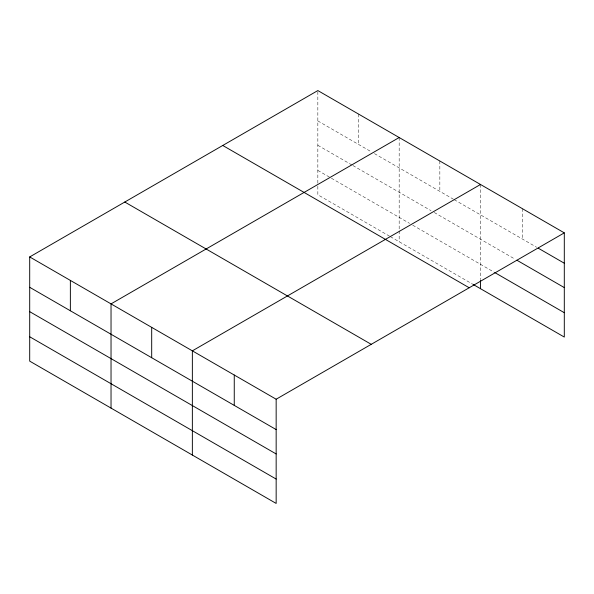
<?xml version="1.0" encoding="UTF-8"?>
<svg xmlns="http://www.w3.org/2000/svg" width="594" height="594" viewBox="0 0 594 594"><rect width="100%" height="100%" fill="white"/><g stroke="black" fill="none" stroke-linecap="round" stroke-linejoin="round"><path stroke-width="0.45" stroke-dasharray="2.97 2.23" d="M317.842 183.049L317.842 90.57M317.842 120.931L371.265 151.774M374.458 153.616L453.393 199.198M454.195 199.658L536.634 247.253M317.842 145.3L352.131 165.095M352.925 165.555L431.066 210.67M434.259 212.511L515.288 259.296M317.842 170.411L330.598 177.777M331.4 178.237L409.541 223.351M412.726 225.193L493.941 272.082M389.605 236.212L317.842 194.78L317.842 183.947M390.399 236.672L473.329 284.548M522.401 208.672L522.401 239.033M480.501 184.489L480.501 279.663M439.842 161.011L439.842 191.372M399.175 137.533L399.175 230.004M399.175 230.903L399.175 241.736M358.509 114.055L358.509 144.409"/><path stroke-width="0.89" d="M564.3 232.863L317.842 90.57L29.7 256.935L29.7 361.137L276.158 503.43L276.158 399.22L564.3 232.863L564.3 337.065L473.329 284.548M399.175 137.533L111.033 303.89L111.033 408.093M480.501 184.489L192.359 350.846L192.359 455.049M538.216 248.166L564.3 263.224M516.869 260.209L564.3 287.593M494.735 272.535L564.3 312.704M222.757 145.471L469.215 287.763M124.785 202.034L371.243 344.327M29.7 256.935L276.158 399.22M29.7 287.296L276.158 429.581M29.7 311.657L276.158 453.95M29.7 336.768L276.158 479.061M480.501 280.568L480.501 288.691M234.259 375.029L234.259 405.39M151.693 327.368L151.693 357.729M70.367 280.413L70.367 310.773"/></g></svg>
